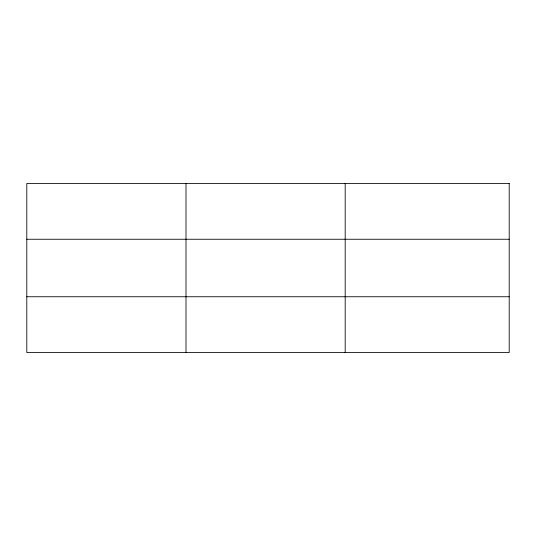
<?xml version="1.0" encoding="UTF-8"?>
<svg xmlns="http://www.w3.org/2000/svg" width="536" height="536" viewBox="0 0 536 536"><rect width="100%" height="100%" fill="white"/><g stroke="black" fill="none" stroke-linecap="round" stroke-linejoin="round"><path stroke-width="0.8" d="M185.992 183.446L185.992 352.554M345.184 183.446L345.184 352.554M26.8 239.25L509.2 239.25M26.8 296.75L509.2 296.75M509.2 183.446L509.2 352.554L26.8 352.554L26.8 183.446L509.2 183.446"/></g></svg>
